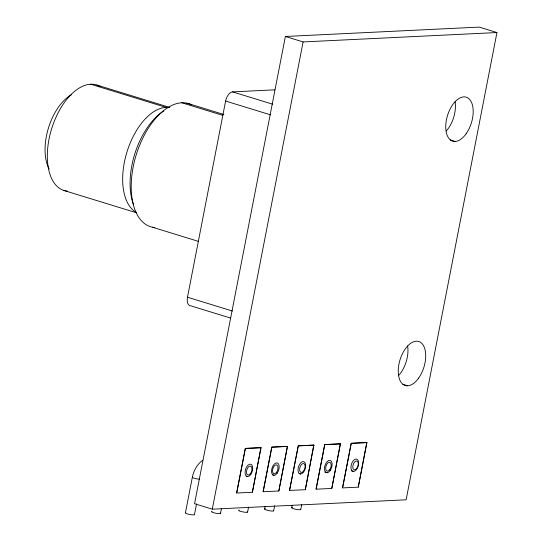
<?xml version="1.0" encoding="UTF-8"?>
<svg xmlns="http://www.w3.org/2000/svg" width="542" height="542" viewBox="0 0 542 542"><rect width="100%" height="100%" fill="white"/><g stroke="black" fill="none" stroke-linecap="round" stroke-linejoin="round"><path stroke-width="0.81" d="M230.289 317.971L190.96 305.884A9.207 5 -72.9 0 1 187.485 297.219L225.614 101.049A9.207 5 -72.9 0 1 232.559 91.883L274.848 89.83M185.418 512.874L192.356 477.211C193.643 470.646 197.119 464.392 202.525 460.361M285.377 36.483L194.551 503.728L212.281 509.175L406.127 499.799L496.953 32.547L479.223 27.1L285.377 36.483L303.107 41.93L496.953 32.547M194.456 514.643L196.55 503.857M212.281 509.175L303.107 41.93M220.513 513.376L221.475 508.403M236.59 492.983L245.262 448.403L261.041 447.692L252.376 492.272L236.739 493.03L245.404 448.444L261.041 447.692M247.606 512.068L248.575 507.088M260.892 447.645L252.376 492.272M263.066 491.702L271.732 447.116L287.511 446.405L278.845 490.991L263.216 491.75L271.881 447.164L287.511 446.405M264.625 509.046L265.113 506.553M273.663 510.808L274.631 505.828M287.362 446.364L278.845 490.991M289.536 490.422L298.202 445.836L313.838 445.084L305.315 489.711L289.536 490.422L298.351 445.883L313.981 445.124M291.725 507.732L292.206 505.246M300.756 509.494L301.725 504.521M313.838 445.084L305.315 489.711M316.006 489.141L324.672 444.555L340.457 443.844L331.785 488.43L316.155 489.189L324.821 444.603L340.457 443.844M340.308 443.803L331.785 488.43M342.476 487.861L351.148 443.275L366.927 442.563L358.262 487.15L342.625 487.908L351.291 443.322L366.927 442.563M366.778 442.516L358.262 487.15M450.3 139.965L455.138 141.455M232.559 91.883L272.687 104.213M225.614 101.049L270.56 114.857M186.855 103.149L223.907 114.504M181.787 102.763L222.782 115.365M96.93 85.067L169.084 107.241M90.67 84.213L166.021 107.37M63.597 190.364L136.543 212.782M187.485 297.219L232.423 311.033M402.808 384.292L407.645 385.775M351.209 470.754L353.56 471.479M324.739 472.035L327.09 472.759M299.055 473.559L300.62 474.04M272.579 474.839L274.15 475.32M246.109 476.12L247.674 476.601M152.458 227.22L198.548 241.42M49.186 168.982A44.18 24.004 -72.9 0 1 48.319 128.407A44.18 24.004 -72.9 0 1 71.524 94.694M67.614 191.184A55.23 30 -72.9 0 1 51.693 128.583A55.23 30 -72.9 0 1 100.148 86.557M136.001 212.186A55.23 30 -72.9 0 1 127.363 150.717A55.23 30 -72.9 0 1 169.741 107.58M133.515 204.591A58.909 32.005 -72.9 0 1 163.67 111.096M154.897 227.565A64.437 35.006 -72.9 0 1 135.988 155.581A64.437 35.006 -72.9 0 1 191.787 104.904M407.625 345.884A23.015 12.5 -72.9 0 1 398.783 375.294M455.117 101.557A23.015 12.5 -72.9 0 1 446.269 130.968M300.593 509.229A4.6 0.745 11 0 1 295.675 509.256A4.6 0.745 11 0 1 292.328 507.495M273.493 510.544A4.6 0.745 11 0 1 268.581 510.571A4.6 0.745 11 0 1 265.234 508.803M247.443 511.804A4.6 0.745 11 0 1 242.525 511.831A4.6 0.745 11 0 1 239.178 510.069M220.194 513.01A4.6 0.745 11 0 1 215.662 513.193A4.6 0.745 11 0 1 212.078 511.377M199.707 479.216A4.6 0.745 11 0 1 194.266 478.213A4.6 0.745 11 0 1 192.6 477.035M194.287 514.378A4.6 0.745 11 0 1 189.802 514.487A4.6 0.745 11 0 1 185.669 512.705M250.756 474.453A6.443 3.503 -72.9 0 0 250.865 464.23A6.443 3.503 -72.9 0 0 245.045 472.4A6.443 3.503 -72.9 0 0 250.756 474.453M277.226 473.173A6.443 3.503 -72.9 0 0 277.341 462.949A6.443 3.503 -72.9 0 0 271.515 471.12A6.443 3.503 -72.9 0 0 277.226 473.173M303.703 471.886A6.443 3.503 -72.9 0 0 303.811 461.669A6.443 3.503 -72.9 0 0 297.992 469.839A6.443 3.503 -72.9 0 0 303.703 471.886M330.173 470.605A6.443 3.503 -72.9 0 0 330.281 460.388A6.443 3.503 -72.9 0 0 324.462 468.552A6.443 3.503 -72.9 0 0 330.173 470.605M356.643 469.325A6.443 3.503 -72.9 0 0 356.751 459.101A6.443 3.503 -72.9 0 0 350.931 467.272A6.443 3.503 -72.9 0 0 356.643 469.325M418.641 378.099A23.015 12.5 -72.9 0 0 419.041 341.589A23.015 12.5 -72.9 0 0 398.248 370.769A23.015 12.5 -72.9 0 0 418.641 378.099M466.134 133.772A23.015 12.5 -72.9 0 0 466.533 97.262A23.015 12.5 -72.9 0 0 445.741 126.442A23.015 12.5 -72.9 0 0 466.134 133.772M356.711 468.525A4.6 2.5 -72.9 0 0 357.076 461.086A4.6 2.5 -72.9 0 0 352.788 466.615A4.6 2.5 -72.9 0 0 356.711 468.525M329.617 469.839A4.6 2.5 -72.9 0 0 329.976 462.401A4.6 2.5 -72.9 0 0 325.688 467.922A4.6 2.5 -72.9 0 0 329.617 469.839M303.561 471.1A4.6 2.5 -72.9 0 0 303.92 463.661A4.6 2.5 -72.9 0 0 299.631 469.182A4.6 2.5 -72.9 0 0 303.561 471.1M276.461 472.414A4.6 2.5 -72.9 0 0 276.827 464.975A4.6 2.5 -72.9 0 0 272.538 470.497A4.6 2.5 -72.9 0 0 276.461 472.414M250.411 473.674A4.6 2.5 -72.9 0 0 250.77 466.235A4.6 2.5 -72.9 0 0 246.481 471.757A4.6 2.5 -72.9 0 0 250.411 473.674"/></g></svg>
